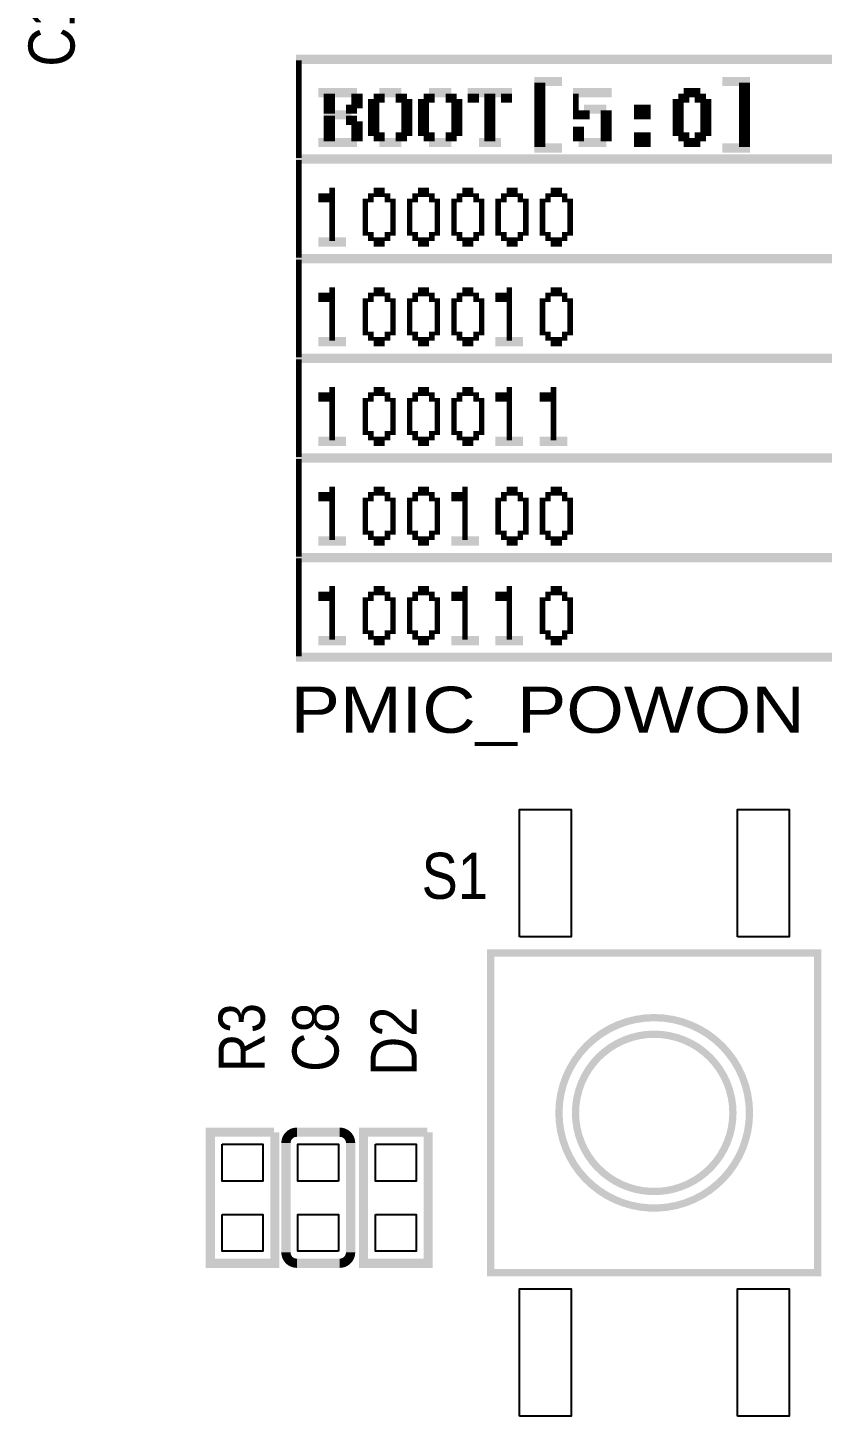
# Model space of a CAD drawing. Extents: x 0 to 228, y 0 to 175.
# Drawn here: x 165.4 to 176.33, y 41.26 to 60.38 of the extents above; entities that cross this region are included whole.
import ezdxf
from ezdxf.enums import TextEntityAlignment as Align

# ---------------------------------------------------------------- set-up
doc = ezdxf.new("R2010")
doc.units = 0
for name, color, linetype in [('BG_SILKSCREEN_TOP', 85, 'CONTINUOUS'), ('PG_SILKSCREEN_TOP', 253, 'CONTINUOUS'), ('PIN_TOP', 142, 'CONTINUOUS'), ('RD_SILKSCREEN_TOP', 142, 'CONTINUOUS')]:
    doc.layers.add(name, color=color, linetype=linetype)

msp = doc.modelspace()

# ---------------------------------------------------------------- linework, layer by layer
at = {"layer": 'BG_SILKSCREEN_TOP', "const_width": 0.127}
for points in [[(169.0878, 59.943238), (185.318908, 59.943238)], [(169.0878, 59.867292), (169.163746, 59.867292)], [(169.0878, 59.791092), (169.163746, 59.791092)], [(169.0878, 59.715146), (169.163746, 59.715146)], [(169.0878, 59.6392), (169.163746, 59.6392)], [(172.364908, 59.6392), (172.745908, 59.6392)], [(174.954692, 59.6392), (175.335692, 59.6392)], [(169.0878, 59.562238), (169.163746, 59.562238)], [(169.0878, 59.486292), (169.163746, 59.486292)], [(169.0878, 59.410092), (169.163746, 59.410092)], [(169.392854, 59.486292), (169.925746, 59.486292)], [(169.4688, 59.410092), (169.620692, 59.410092)], [(169.8498, 59.410092), (170.001692, 59.410092)], [(170.154854, 59.410092), (170.306746, 59.410092)], [(170.2308, 59.486292), (170.535854, 59.486292)], [(170.459908, 59.410092), (170.6118, 59.410092)], [(170.840908, 59.410092), (170.9928, 59.410092)], [(170.916854, 59.486292), (171.221908, 59.486292)], [(171.144692, 59.410092), (171.297854, 59.410092)], [(171.449746, 59.486292), (172.059854, 59.486292)], [(171.449746, 59.410092), (171.602908, 59.410092)], [(171.678854, 59.410092), (171.830746, 59.410092)], [(171.906692, 59.410092), (172.059854, 59.410092)], [(172.364908, 59.562238), (172.5168, 59.562238)], [(172.364908, 59.486292), (172.5168, 59.486292)], [(172.364908, 59.410092), (172.5168, 59.410092)], [(172.8978, 59.486292), (173.430692, 59.486292)], [(172.8978, 59.410092), (172.973746, 59.410092)], [(174.345854, 59.410092), (174.497746, 59.410092)], [(174.4218, 59.486292), (174.650908, 59.486292)], [(174.573692, 59.410092), (174.726854, 59.410092)], [(175.1838, 59.562238), (175.335692, 59.562238)], [(175.1838, 59.486292), (175.335692, 59.486292)], [(175.1838, 59.410092), (175.335692, 59.410092)], [(169.0878, 59.334146), (169.163746, 59.334146)], [(169.0878, 59.2582), (169.163746, 59.2582)], [(169.4688, 59.334146), (169.620692, 59.334146)], [(169.4688, 59.2582), (169.620692, 59.2582)], [(169.773854, 59.2582), (169.925746, 59.2582)], [(169.8498, 59.334146), (170.001692, 59.334146)], [(170.078908, 59.334146), (170.2308, 59.334146)], [(170.078908, 59.2582), (170.2308, 59.2582)], [(170.535854, 59.334146), (170.687746, 59.334146)], [(170.535854, 59.2582), (170.687746, 59.2582)], [(170.763692, 59.334146), (170.916854, 59.334146)], [(170.763692, 59.2582), (170.916854, 59.2582)], [(171.221908, 59.334146), (171.3738, 59.334146)], [(171.221908, 59.2582), (171.3738, 59.2582)], [(171.678854, 59.334146), (171.830746, 59.334146)], [(171.678854, 59.2582), (171.830746, 59.2582)], [(172.364908, 59.334146), (172.5168, 59.334146)], [(172.364908, 59.2582), (172.5168, 59.2582)], [(172.8978, 59.334146), (172.973746, 59.334146)], [(172.8978, 59.2582), (172.973746, 59.2582)], [(173.049692, 59.2582), (173.354746, 59.2582)], [(173.735746, 59.2582), (173.964854, 59.2582)], [(174.269908, 59.334146), (174.4218, 59.334146)], [(174.269908, 59.2582), (174.4218, 59.2582)], [(174.650908, 59.334146), (174.8028, 59.334146)], [(174.650908, 59.2582), (174.8028, 59.2582)], [(175.1838, 59.334146), (175.335692, 59.334146)], [(175.1838, 59.2582), (175.335692, 59.2582)], [(169.0878, 59.181238), (169.163746, 59.181238)], [(169.0878, 59.105292), (169.163746, 59.105292)], [(169.0878, 59.029092), (169.163746, 59.029092)], [(169.4688, 59.181238), (169.8498, 59.181238)], [(169.4688, 59.105292), (169.620692, 59.105292)], [(169.4688, 59.029092), (169.620692, 59.029092)], [(169.773854, 59.105292), (169.925746, 59.105292)], [(169.8498, 59.029092), (170.001692, 59.029092)], [(170.078908, 59.181238), (170.2308, 59.181238)], [(170.078908, 59.105292), (170.2308, 59.105292)], [(170.078908, 59.029092), (170.2308, 59.029092)], [(170.535854, 59.181238), (170.687746, 59.181238)], [(170.535854, 59.105292), (170.687746, 59.105292)], [(170.535854, 59.029092), (170.687746, 59.029092)], [(170.763692, 59.181238), (170.916854, 59.181238)], [(170.763692, 59.105292), (170.916854, 59.105292)], [(170.763692, 59.029092), (170.916854, 59.029092)], [(171.221908, 59.181238), (171.3738, 59.181238)], [(171.221908, 59.105292), (171.3738, 59.105292)], [(171.221908, 59.029092), (171.3738, 59.029092)], [(171.678854, 59.181238), (171.830746, 59.181238)], [(171.678854, 59.105292), (171.830746, 59.105292)], [(171.678854, 59.029092), (171.830746, 59.029092)], [(172.364908, 59.181238), (172.5168, 59.181238)], [(172.364908, 59.105292), (172.5168, 59.105292)], [(172.364908, 59.029092), (172.5168, 59.029092)], [(172.8978, 59.181238), (173.126908, 59.181238)], [(173.2788, 59.181238), (173.430692, 59.181238)], [(173.2788, 59.105292), (173.430692, 59.105292)], [(173.2788, 59.029092), (173.430692, 59.029092)], [(173.735746, 59.181238), (173.964854, 59.181238)], [(174.269908, 59.181238), (174.4218, 59.181238)], [(174.269908, 59.105292), (174.4218, 59.105292)], [(174.269908, 59.029092), (174.4218, 59.029092)], [(174.650908, 59.181238), (174.8028, 59.181238)], [(174.650908, 59.105292), (174.8028, 59.105292)], [(174.650908, 59.029092), (174.8028, 59.029092)], [(175.1838, 59.181238), (175.335692, 59.181238)], [(175.1838, 59.105292), (175.335692, 59.105292)], [(175.1838, 59.029092), (175.335692, 59.029092)], [(169.0878, 58.953146), (169.163746, 58.953146)], [(169.0878, 58.8772), (169.163746, 58.8772)], [(169.4688, 58.953146), (169.620692, 58.953146)], [(169.4688, 58.8772), (169.620692, 58.8772)], [(169.8498, 58.953146), (170.001692, 58.953146)], [(169.8498, 58.8772), (170.001692, 58.8772)], [(170.078908, 58.953146), (170.2308, 58.953146)], [(170.154854, 58.8772), (170.306746, 58.8772)], [(170.459908, 58.8772), (170.6118, 58.8772)], [(170.535854, 58.953146), (170.687746, 58.953146)], [(170.763692, 58.953146), (170.916854, 58.953146)], [(170.840908, 58.8772), (170.9928, 58.8772)], [(171.144692, 58.8772), (171.297854, 58.8772)], [(171.221908, 58.953146), (171.3738, 58.953146)], [(171.678854, 58.953146), (171.830746, 58.953146)], [(171.678854, 58.8772), (171.830746, 58.8772)], [(172.364908, 58.953146), (172.5168, 58.953146)], [(172.364908, 58.8772), (172.5168, 58.8772)], [(172.8978, 58.953146), (173.049692, 58.953146)], [(172.8978, 58.8772), (173.049692, 58.8772)], [(173.2788, 58.953146), (173.430692, 58.953146)], [(173.2788, 58.8772), (173.430692, 58.8772)], [(173.735746, 58.8772), (173.964854, 58.8772)], [(174.269908, 58.953146), (174.4218, 58.953146)], [(174.345854, 58.8772), (174.497746, 58.8772)], [(174.573692, 58.8772), (174.726854, 58.8772)], [(174.650908, 58.953146), (174.8028, 58.953146)], [(175.1838, 58.953146), (175.335692, 58.953146)], [(175.1838, 58.8772), (175.335692, 58.8772)], [(169.0878, 58.800238), (169.163746, 58.800238)], [(169.0878, 58.724292), (169.163746, 58.724292)], [(169.0878, 58.648092), (169.163746, 58.648092)], [(169.392854, 58.800238), (169.925746, 58.800238)], [(170.2308, 58.800238), (170.535854, 58.800238)], [(170.916854, 58.800238), (171.221908, 58.800238)], [(171.602908, 58.800238), (171.906692, 58.800238)], [(172.364908, 58.800238), (172.5168, 58.800238)], [(172.364908, 58.724292), (172.745908, 58.724292)], [(172.973746, 58.800238), (173.354746, 58.800238)], [(173.735746, 58.800238), (173.964854, 58.800238)], [(174.4218, 58.800238), (174.650908, 58.800238)], [(174.954692, 58.724292), (175.335692, 58.724292)], [(175.1838, 58.800238), (175.335692, 58.800238)], [(169.0878, 58.572146), (185.318908, 58.572146)], [(169.0878, 58.4962), (169.163746, 58.4962)], [(169.0878, 58.419238), (169.163746, 58.419238)], [(169.0878, 58.343292), (169.163746, 58.343292)], [(169.0878, 58.267092), (169.163746, 58.267092)], [(169.0878, 58.191146), (169.163746, 58.191146)], [(169.0878, 58.1152), (169.163746, 58.1152)], [(169.544746, 58.1152), (169.620692, 58.1152)], [(170.154854, 58.1152), (170.306746, 58.1152)], [(170.763692, 58.1152), (170.916854, 58.1152)], [(171.3738, 58.1152), (171.525692, 58.1152)], [(171.983908, 58.1152), (172.1358, 58.1152)], [(172.592746, 58.1152), (172.745908, 58.1152)], [(169.0878, 58.038238), (169.163746, 58.038238)], [(169.0878, 57.962292), (169.163746, 57.962292)], [(169.0878, 57.886092), (169.163746, 57.886092)], [(169.392854, 58.038238), (169.620692, 58.038238)], [(169.544746, 57.962292), (169.620692, 57.962292)], [(169.544746, 57.886092), (169.620692, 57.886092)], [(170.001692, 57.962292), (170.078908, 57.962292)], [(170.001692, 57.886092), (170.078908, 57.886092)], [(170.078908, 58.038238), (170.154854, 58.038238)], [(170.306746, 58.038238), (170.382692, 58.038238)], [(170.382692, 57.962292), (170.459908, 57.962292)], [(170.382692, 57.886092), (170.459908, 57.886092)], [(170.6118, 57.962292), (170.687746, 57.962292)], [(170.6118, 57.886092), (170.687746, 57.886092)], [(170.687746, 58.038238), (170.763692, 58.038238)], [(170.916854, 58.038238), (170.9928, 58.038238)], [(170.9928, 57.962292), (171.068746, 57.962292)], [(170.9928, 57.886092), (171.068746, 57.886092)], [(171.221908, 57.962292), (171.297854, 57.962292)], [(171.221908, 57.886092), (171.297854, 57.886092)], [(171.297854, 58.038238), (171.3738, 58.038238)], [(171.525692, 58.038238), (171.602908, 58.038238)], [(171.602908, 57.962292), (171.678854, 57.962292)], [(171.602908, 57.886092), (171.678854, 57.886092)], [(171.830746, 57.962292), (171.906692, 57.962292)], [(171.830746, 57.886092), (171.906692, 57.886092)], [(171.906692, 58.038238), (171.983908, 58.038238)], [(172.1358, 58.038238), (172.211746, 58.038238)], [(172.211746, 57.962292), (172.287692, 57.962292)], [(172.211746, 57.886092), (172.287692, 57.886092)], [(172.440854, 57.962292), (172.5168, 57.962292)], [(172.440854, 57.886092), (172.5168, 57.886092)], [(172.5168, 58.038238), (172.592746, 58.038238)], [(172.745908, 58.038238), (172.821854, 58.038238)], [(172.821854, 57.962292), (172.8978, 57.962292)], [(172.821854, 57.886092), (172.8978, 57.886092)], [(169.0878, 57.810146), (169.163746, 57.810146)], [(169.0878, 57.7342), (169.163746, 57.7342)], [(169.544746, 57.810146), (169.620692, 57.810146)], [(169.544746, 57.7342), (169.620692, 57.7342)], [(170.001692, 57.810146), (170.078908, 57.810146)], [(170.001692, 57.7342), (170.078908, 57.7342)], [(170.382692, 57.810146), (170.459908, 57.810146)], [(170.382692, 57.7342), (170.459908, 57.7342)], [(170.6118, 57.810146), (170.687746, 57.810146)], [(170.6118, 57.7342), (170.687746, 57.7342)], [(170.9928, 57.810146), (171.068746, 57.810146)], [(170.9928, 57.7342), (171.068746, 57.7342)], [(171.221908, 57.810146), (171.297854, 57.810146)], [(171.221908, 57.7342), (171.297854, 57.7342)], [(171.602908, 57.810146), (171.678854, 57.810146)], [(171.602908, 57.7342), (171.678854, 57.7342)], [(171.830746, 57.810146), (171.906692, 57.810146)], [(171.830746, 57.7342), (171.906692, 57.7342)], [(172.211746, 57.810146), (172.287692, 57.810146)], [(172.211746, 57.7342), (172.287692, 57.7342)], [(172.440854, 57.810146), (172.5168, 57.810146)], [(172.440854, 57.7342), (172.5168, 57.7342)], [(172.821854, 57.810146), (172.8978, 57.810146)], [(172.821854, 57.7342), (172.8978, 57.7342)], [(169.0878, 57.657238), (169.163746, 57.657238)], [(169.0878, 57.581292), (169.163746, 57.581292)], [(169.0878, 57.505092), (169.163746, 57.505092)], [(169.544746, 57.657238), (169.620692, 57.657238)], [(169.544746, 57.581292), (169.620692, 57.581292)], [(169.544746, 57.505092), (169.620692, 57.505092)], [(170.001692, 57.657238), (170.078908, 57.657238)], [(170.001692, 57.581292), (170.078908, 57.581292)], [(170.078908, 57.505092), (170.154854, 57.505092)], [(170.306746, 57.505092), (170.382692, 57.505092)], [(170.382692, 57.657238), (170.459908, 57.657238)], [(170.382692, 57.581292), (170.459908, 57.581292)], [(170.6118, 57.657238), (170.687746, 57.657238)], [(170.6118, 57.581292), (170.687746, 57.581292)], [(170.687746, 57.505092), (170.763692, 57.505092)], [(170.916854, 57.505092), (170.9928, 57.505092)], [(170.9928, 57.657238), (171.068746, 57.657238)], [(170.9928, 57.581292), (171.068746, 57.581292)], [(171.221908, 57.657238), (171.297854, 57.657238)], [(171.221908, 57.581292), (171.297854, 57.581292)], [(171.297854, 57.505092), (171.3738, 57.505092)], [(171.525692, 57.505092), (171.602908, 57.505092)], [(171.602908, 57.657238), (171.678854, 57.657238)], [(171.602908, 57.581292), (171.678854, 57.581292)], [(171.830746, 57.657238), (171.906692, 57.657238)], [(171.830746, 57.581292), (171.906692, 57.581292)], [(171.906692, 57.505092), (171.983908, 57.505092)], [(172.1358, 57.505092), (172.211746, 57.505092)], [(172.211746, 57.657238), (172.287692, 57.657238)], [(172.211746, 57.581292), (172.287692, 57.581292)], [(172.440854, 57.657238), (172.5168, 57.657238)], [(172.440854, 57.581292), (172.5168, 57.581292)], [(172.5168, 57.505092), (172.592746, 57.505092)], [(172.745908, 57.505092), (172.821854, 57.505092)], [(172.821854, 57.657238), (172.8978, 57.657238)], [(172.821854, 57.581292), (172.8978, 57.581292)], [(169.0878, 57.429146), (169.163746, 57.429146)], [(169.0878, 57.3532), (169.163746, 57.3532)], [(169.392854, 57.429146), (169.773854, 57.429146)], [(170.154854, 57.429146), (170.306746, 57.429146)], [(170.763692, 57.429146), (170.916854, 57.429146)], [(171.3738, 57.429146), (171.525692, 57.429146)], [(171.983908, 57.429146), (172.1358, 57.429146)], [(172.592746, 57.429146), (172.745908, 57.429146)], [(169.0878, 57.276238), (169.163746, 57.276238)], [(169.0878, 57.200292), (185.318908, 57.200292)], [(169.0878, 57.124092), (169.163746, 57.124092)], [(169.0878, 57.048146), (169.163746, 57.048146)], [(169.0878, 56.9722), (169.163746, 56.9722)], [(169.0878, 56.895238), (169.163746, 56.895238)], [(169.0878, 56.819292), (169.163746, 56.819292)], [(169.0878, 56.743092), (169.163746, 56.743092)], [(169.544746, 56.743092), (169.620692, 56.743092)], [(170.154854, 56.743092), (170.306746, 56.743092)], [(170.763692, 56.743092), (170.916854, 56.743092)], [(171.3738, 56.743092), (171.525692, 56.743092)], [(171.983908, 56.743092), (172.059854, 56.743092)], [(172.592746, 56.743092), (172.745908, 56.743092)], [(169.0878, 56.667146), (169.163746, 56.667146)], [(169.0878, 56.5912), (169.163746, 56.5912)], [(169.392854, 56.667146), (169.620692, 56.667146)], [(169.544746, 56.5912), (169.620692, 56.5912)], [(170.001692, 56.5912), (170.078908, 56.5912)], [(170.078908, 56.667146), (170.154854, 56.667146)], [(170.306746, 56.667146), (170.382692, 56.667146)], [(170.382692, 56.5912), (170.459908, 56.5912)], [(170.6118, 56.5912), (170.687746, 56.5912)], [(170.687746, 56.667146), (170.763692, 56.667146)], [(170.916854, 56.667146), (170.9928, 56.667146)], [(170.9928, 56.5912), (171.068746, 56.5912)], [(171.221908, 56.5912), (171.297854, 56.5912)], [(171.297854, 56.667146), (171.3738, 56.667146)], [(171.525692, 56.667146), (171.602908, 56.667146)], [(171.602908, 56.5912), (171.678854, 56.5912)], [(171.830746, 56.667146), (172.059854, 56.667146)], [(171.983908, 56.5912), (172.059854, 56.5912)], [(172.440854, 56.5912), (172.5168, 56.5912)], [(172.5168, 56.667146), (172.592746, 56.667146)], [(172.745908, 56.667146), (172.821854, 56.667146)], [(172.821854, 56.5912), (172.8978, 56.5912)], [(169.0878, 56.514238), (169.163746, 56.514238)], [(169.0878, 56.438292), (169.163746, 56.438292)], [(169.0878, 56.362092), (169.163746, 56.362092)], [(169.544746, 56.514238), (169.620692, 56.514238)], [(169.544746, 56.438292), (169.620692, 56.438292)], [(169.544746, 56.362092), (169.620692, 56.362092)], [(170.001692, 56.514238), (170.078908, 56.514238)], [(170.001692, 56.438292), (170.078908, 56.438292)], [(170.001692, 56.362092), (170.078908, 56.362092)], [(170.382692, 56.514238), (170.459908, 56.514238)], [(170.382692, 56.438292), (170.459908, 56.438292)], [(170.382692, 56.362092), (170.459908, 56.362092)], [(170.6118, 56.514238), (170.687746, 56.514238)], [(170.6118, 56.438292), (170.687746, 56.438292)], [(170.6118, 56.362092), (170.687746, 56.362092)], [(170.9928, 56.514238), (171.068746, 56.514238)], [(170.9928, 56.438292), (171.068746, 56.438292)], [(170.9928, 56.362092), (171.068746, 56.362092)], [(171.221908, 56.514238), (171.297854, 56.514238)], [(171.221908, 56.438292), (171.297854, 56.438292)], [(171.221908, 56.362092), (171.297854, 56.362092)], [(171.602908, 56.514238), (171.678854, 56.514238)], [(171.602908, 56.438292), (171.678854, 56.438292)], [(171.602908, 56.362092), (171.678854, 56.362092)], [(171.983908, 56.514238), (172.059854, 56.514238)], [(171.983908, 56.438292), (172.059854, 56.438292)], [(171.983908, 56.362092), (172.059854, 56.362092)], [(172.440854, 56.514238), (172.5168, 56.514238)], [(172.440854, 56.438292), (172.5168, 56.438292)], [(172.440854, 56.362092), (172.5168, 56.362092)], [(172.821854, 56.514238), (172.8978, 56.514238)], [(172.821854, 56.438292), (172.8978, 56.438292)], [(172.821854, 56.362092), (172.8978, 56.362092)], [(169.0878, 56.286146), (169.163746, 56.286146)], [(169.0878, 56.2102), (169.163746, 56.2102)], [(169.544746, 56.286146), (169.620692, 56.286146)], [(169.544746, 56.2102), (169.620692, 56.2102)], [(170.001692, 56.286146), (170.078908, 56.286146)], [(170.001692, 56.2102), (170.078908, 56.2102)], [(170.382692, 56.286146), (170.459908, 56.286146)], [(170.382692, 56.2102), (170.459908, 56.2102)], [(170.6118, 56.286146), (170.687746, 56.286146)], [(170.6118, 56.2102), (170.687746, 56.2102)], [(170.9928, 56.286146), (171.068746, 56.286146)], [(170.9928, 56.2102), (171.068746, 56.2102)], [(171.221908, 56.286146), (171.297854, 56.286146)], [(171.221908, 56.2102), (171.297854, 56.2102)], [(171.602908, 56.286146), (171.678854, 56.286146)], [(171.602908, 56.2102), (171.678854, 56.2102)], [(171.983908, 56.286146), (172.059854, 56.286146)], [(171.983908, 56.2102), (172.059854, 56.2102)], [(172.440854, 56.286146), (172.5168, 56.286146)], [(172.440854, 56.2102), (172.5168, 56.2102)], [(172.821854, 56.286146), (172.8978, 56.286146)], [(172.821854, 56.2102), (172.8978, 56.2102)], [(169.0878, 56.133238), (169.163746, 56.133238)], [(169.0878, 56.057292), (169.163746, 56.057292)], [(169.0878, 55.981092), (169.163746, 55.981092)], [(169.392854, 56.057292), (169.773854, 56.057292)], [(169.544746, 56.133238), (169.620692, 56.133238)], [(170.078908, 56.133238), (170.154854, 56.133238)], [(170.154854, 56.057292), (170.306746, 56.057292)], [(170.306746, 56.133238), (170.382692, 56.133238)], [(170.687746, 56.133238), (170.763692, 56.133238)], [(170.763692, 56.057292), (170.916854, 56.057292)], [(170.916854, 56.133238), (170.9928, 56.133238)], [(171.297854, 56.133238), (171.3738, 56.133238)], [(171.3738, 56.057292), (171.525692, 56.057292)], [(171.525692, 56.133238), (171.602908, 56.133238)], [(171.830746, 56.057292), (172.211746, 56.057292)], [(171.983908, 56.133238), (172.059854, 56.133238)], [(172.5168, 56.133238), (172.592746, 56.133238)], [(172.592746, 56.057292), (172.745908, 56.057292)], [(172.745908, 56.133238), (172.821854, 56.133238)], [(169.0878, 55.905146), (169.163746, 55.905146)], [(169.0878, 55.8292), (185.318908, 55.8292)], [(169.0878, 55.752238), (169.163746, 55.752238)], [(169.0878, 55.676292), (169.163746, 55.676292)], [(169.0878, 55.600092), (169.163746, 55.600092)], [(169.0878, 55.524146), (169.163746, 55.524146)], [(169.0878, 55.4482), (169.163746, 55.4482)], [(169.0878, 55.371238), (169.163746, 55.371238)], [(169.544746, 55.371238), (169.620692, 55.371238)], [(170.154854, 55.371238), (170.306746, 55.371238)], [(170.763692, 55.371238), (170.916854, 55.371238)], [(171.3738, 55.371238), (171.525692, 55.371238)], [(171.983908, 55.371238), (172.059854, 55.371238)], [(172.592746, 55.371238), (172.668692, 55.371238)], [(169.0878, 55.295292), (169.163746, 55.295292)], [(169.0878, 55.219092), (169.163746, 55.219092)], [(169.392854, 55.295292), (169.620692, 55.295292)], [(169.544746, 55.219092), (169.620692, 55.219092)], [(170.001692, 55.219092), (170.078908, 55.219092)], [(170.078908, 55.295292), (170.154854, 55.295292)], [(170.306746, 55.295292), (170.382692, 55.295292)], [(170.382692, 55.219092), (170.459908, 55.219092)], [(170.6118, 55.219092), (170.687746, 55.219092)], [(170.687746, 55.295292), (170.763692, 55.295292)], [(170.916854, 55.295292), (170.9928, 55.295292)], [(170.9928, 55.219092), (171.068746, 55.219092)], [(171.221908, 55.219092), (171.297854, 55.219092)], [(171.297854, 55.295292), (171.3738, 55.295292)], [(171.525692, 55.295292), (171.602908, 55.295292)], [(171.602908, 55.219092), (171.678854, 55.219092)], [(171.830746, 55.295292), (172.059854, 55.295292)], [(171.983908, 55.219092), (172.059854, 55.219092)], [(172.440854, 55.295292), (172.668692, 55.295292)], [(172.592746, 55.219092), (172.668692, 55.219092)], [(169.0878, 55.143146), (169.163746, 55.143146)], [(169.0878, 55.0672), (169.163746, 55.0672)], [(169.0878, 54.990238), (169.163746, 54.990238)], [(169.544746, 55.143146), (169.620692, 55.143146)], [(169.544746, 55.0672), (169.620692, 55.0672)], [(169.544746, 54.990238), (169.620692, 54.990238)], [(170.001692, 55.143146), (170.078908, 55.143146)], [(170.001692, 55.0672), (170.078908, 55.0672)], [(170.001692, 54.990238), (170.078908, 54.990238)], [(170.382692, 55.143146), (170.459908, 55.143146)], [(170.382692, 55.0672), (170.459908, 55.0672)], [(170.382692, 54.990238), (170.459908, 54.990238)], [(170.6118, 55.143146), (170.687746, 55.143146)], [(170.6118, 55.0672), (170.687746, 55.0672)], [(170.6118, 54.990238), (170.687746, 54.990238)], [(170.9928, 55.143146), (171.068746, 55.143146)], [(170.9928, 55.0672), (171.068746, 55.0672)], [(170.9928, 54.990238), (171.068746, 54.990238)], [(171.221908, 55.143146), (171.297854, 55.143146)], [(171.221908, 55.0672), (171.297854, 55.0672)], [(171.221908, 54.990238), (171.297854, 54.990238)], [(171.602908, 55.143146), (171.678854, 55.143146)], [(171.602908, 55.0672), (171.678854, 55.0672)], [(171.602908, 54.990238), (171.678854, 54.990238)], [(171.983908, 55.143146), (172.059854, 55.143146)], [(171.983908, 55.0672), (172.059854, 55.0672)], [(171.983908, 54.990238), (172.059854, 54.990238)], [(172.592746, 55.143146), (172.668692, 55.143146)], [(172.592746, 55.0672), (172.668692, 55.0672)], [(172.592746, 54.990238), (172.668692, 54.990238)], [(169.0878, 54.914292), (169.163746, 54.914292)], [(169.0878, 54.838092), (169.163746, 54.838092)], [(169.544746, 54.914292), (169.620692, 54.914292)], [(169.544746, 54.838092), (169.620692, 54.838092)], [(170.001692, 54.914292), (170.078908, 54.914292)], [(170.001692, 54.838092), (170.078908, 54.838092)], [(170.382692, 54.914292), (170.459908, 54.914292)], [(170.382692, 54.838092), (170.459908, 54.838092)], [(170.6118, 54.914292), (170.687746, 54.914292)], [(170.6118, 54.838092), (170.687746, 54.838092)], [(170.9928, 54.914292), (171.068746, 54.914292)], [(170.9928, 54.838092), (171.068746, 54.838092)], [(171.221908, 54.914292), (171.297854, 54.914292)], [(171.221908, 54.838092), (171.297854, 54.838092)], [(171.602908, 54.914292), (171.678854, 54.914292)], [(171.602908, 54.838092), (171.678854, 54.838092)], [(171.983908, 54.914292), (172.059854, 54.914292)], [(171.983908, 54.838092), (172.059854, 54.838092)], [(172.592746, 54.914292), (172.668692, 54.914292)], [(172.592746, 54.838092), (172.668692, 54.838092)], [(169.0878, 54.762146), (169.163746, 54.762146)], [(169.0878, 54.6862), (169.163746, 54.6862)], [(169.0878, 54.609238), (169.163746, 54.609238)], [(169.392854, 54.6862), (169.773854, 54.6862)], [(169.544746, 54.762146), (169.620692, 54.762146)], [(170.078908, 54.762146), (170.154854, 54.762146)], [(170.154854, 54.6862), (170.306746, 54.6862)], [(170.306746, 54.762146), (170.382692, 54.762146)], [(170.687746, 54.762146), (170.763692, 54.762146)], [(170.763692, 54.6862), (170.916854, 54.6862)], [(170.916854, 54.762146), (170.9928, 54.762146)], [(171.297854, 54.762146), (171.3738, 54.762146)], [(171.3738, 54.6862), (171.525692, 54.6862)], [(171.525692, 54.762146), (171.602908, 54.762146)], [(171.830746, 54.6862), (172.211746, 54.6862)], [(171.983908, 54.762146), (172.059854, 54.762146)], [(172.440854, 54.6862), (172.821854, 54.6862)], [(172.592746, 54.762146), (172.668692, 54.762146)], [(169.0878, 54.533292), (169.163746, 54.533292)], [(169.0878, 54.457092), (185.318908, 54.457092)], [(169.0878, 54.381146), (169.163746, 54.381146)], [(169.0878, 54.3052), (169.163746, 54.3052)], [(169.0878, 54.228238), (169.163746, 54.228238)], [(169.0878, 54.152292), (169.163746, 54.152292)], [(169.0878, 54.076092), (169.163746, 54.076092)], [(169.0878, 54.000146), (169.163746, 54.000146)], [(169.0878, 53.9242), (169.163746, 53.9242)], [(169.0878, 53.847238), (169.163746, 53.847238)], [(169.392854, 53.9242), (169.620692, 53.9242)], [(169.544746, 54.000146), (169.620692, 54.000146)], [(169.544746, 53.847238), (169.620692, 53.847238)], [(170.001692, 53.847238), (170.078908, 53.847238)], [(170.078908, 53.9242), (170.154854, 53.9242)], [(170.154854, 54.000146), (170.306746, 54.000146)], [(170.306746, 53.9242), (170.382692, 53.9242)], [(170.382692, 53.847238), (170.459908, 53.847238)], [(170.6118, 53.847238), (170.687746, 53.847238)], [(170.687746, 53.9242), (170.763692, 53.9242)], [(170.763692, 54.000146), (170.916854, 54.000146)], [(170.916854, 53.9242), (170.9928, 53.9242)], [(170.9928, 53.847238), (171.068746, 53.847238)], [(171.221908, 53.9242), (171.449746, 53.9242)], [(171.3738, 54.000146), (171.449746, 54.000146)], [(171.3738, 53.847238), (171.449746, 53.847238)], [(171.830746, 53.847238), (171.906692, 53.847238)], [(171.906692, 53.9242), (171.983908, 53.9242)], [(171.983908, 54.000146), (172.1358, 54.000146)], [(172.1358, 53.9242), (172.211746, 53.9242)], [(172.211746, 53.847238), (172.287692, 53.847238)], [(172.440854, 53.847238), (172.5168, 53.847238)], [(172.5168, 53.9242), (172.592746, 53.9242)], [(172.592746, 54.000146), (172.745908, 54.000146)], [(172.745908, 53.9242), (172.821854, 53.9242)], [(172.821854, 53.847238), (172.8978, 53.847238)], [(169.0878, 53.771292), (169.163746, 53.771292)], [(169.0878, 53.695092), (169.163746, 53.695092)], [(169.544746, 53.771292), (169.620692, 53.771292)], [(169.544746, 53.695092), (169.620692, 53.695092)], [(170.001692, 53.771292), (170.078908, 53.771292)], [(170.001692, 53.695092), (170.078908, 53.695092)], [(170.382692, 53.771292), (170.459908, 53.771292)], [(170.382692, 53.695092), (170.459908, 53.695092)], [(170.6118, 53.771292), (170.687746, 53.771292)], [(170.6118, 53.695092), (170.687746, 53.695092)], [(170.9928, 53.771292), (171.068746, 53.771292)], [(170.9928, 53.695092), (171.068746, 53.695092)], [(171.3738, 53.771292), (171.449746, 53.771292)], [(171.3738, 53.695092), (171.449746, 53.695092)], [(171.830746, 53.771292), (171.906692, 53.771292)], [(171.830746, 53.695092), (171.906692, 53.695092)], [(172.211746, 53.771292), (172.287692, 53.771292)], [(172.211746, 53.695092), (172.287692, 53.695092)], [(172.440854, 53.771292), (172.5168, 53.771292)], [(172.440854, 53.695092), (172.5168, 53.695092)], [(172.821854, 53.771292), (172.8978, 53.771292)], [(172.821854, 53.695092), (172.8978, 53.695092)], [(169.0878, 53.619146), (169.163746, 53.619146)], [(169.0878, 53.5432), (169.163746, 53.5432)], [(169.0878, 53.466238), (169.163746, 53.466238)], [(169.544746, 53.619146), (169.620692, 53.619146)], [(169.544746, 53.5432), (169.620692, 53.5432)], [(169.544746, 53.466238), (169.620692, 53.466238)], [(170.001692, 53.619146), (170.078908, 53.619146)], [(170.001692, 53.5432), (170.078908, 53.5432)], [(170.001692, 53.466238), (170.078908, 53.466238)], [(170.382692, 53.619146), (170.459908, 53.619146)], [(170.382692, 53.5432), (170.459908, 53.5432)], [(170.382692, 53.466238), (170.459908, 53.466238)], [(170.6118, 53.619146), (170.687746, 53.619146)], [(170.6118, 53.5432), (170.687746, 53.5432)], [(170.6118, 53.466238), (170.687746, 53.466238)], [(170.9928, 53.619146), (171.068746, 53.619146)], [(170.9928, 53.5432), (171.068746, 53.5432)], [(170.9928, 53.466238), (171.068746, 53.466238)], [(171.3738, 53.619146), (171.449746, 53.619146)], [(171.3738, 53.5432), (171.449746, 53.5432)], [(171.3738, 53.466238), (171.449746, 53.466238)], [(171.830746, 53.619146), (171.906692, 53.619146)], [(171.830746, 53.5432), (171.906692, 53.5432)], [(171.830746, 53.466238), (171.906692, 53.466238)], [(172.211746, 53.619146), (172.287692, 53.619146)], [(172.211746, 53.5432), (172.287692, 53.5432)], [(172.211746, 53.466238), (172.287692, 53.466238)], [(172.440854, 53.619146), (172.5168, 53.619146)], [(172.440854, 53.5432), (172.5168, 53.5432)], [(172.440854, 53.466238), (172.5168, 53.466238)], [(172.821854, 53.619146), (172.8978, 53.619146)], [(172.821854, 53.5432), (172.8978, 53.5432)], [(172.821854, 53.466238), (172.8978, 53.466238)], [(169.0878, 53.390292), (169.163746, 53.390292)], [(169.0878, 53.314092), (169.163746, 53.314092)], [(169.392854, 53.314092), (169.773854, 53.314092)], [(169.544746, 53.390292), (169.620692, 53.390292)], [(170.078908, 53.390292), (170.154854, 53.390292)], [(170.154854, 53.314092), (170.306746, 53.314092)], [(170.306746, 53.390292), (170.382692, 53.390292)], [(170.687746, 53.390292), (170.763692, 53.390292)], [(170.763692, 53.314092), (170.916854, 53.314092)], [(170.916854, 53.390292), (170.9928, 53.390292)], [(171.221908, 53.314092), (171.602908, 53.314092)], [(171.3738, 53.390292), (171.449746, 53.390292)], [(171.906692, 53.390292), (171.983908, 53.390292)], [(171.983908, 53.314092), (172.1358, 53.314092)], [(172.1358, 53.390292), (172.211746, 53.390292)], [(172.5168, 53.390292), (172.592746, 53.390292)], [(172.592746, 53.314092), (172.745908, 53.314092)], [(172.745908, 53.390292), (172.821854, 53.390292)], [(169.0878, 53.238146), (169.163746, 53.238146)], [(169.0878, 53.1622), (169.163746, 53.1622)], [(169.0878, 53.085238), (185.318908, 53.085238)], [(169.0878, 53.009292), (169.163746, 53.009292)], [(169.0878, 52.933092), (169.163746, 52.933092)], [(169.0878, 52.857146), (169.163746, 52.857146)], [(169.0878, 52.7812), (169.163746, 52.7812)], [(169.0878, 52.704238), (169.163746, 52.704238)], [(169.0878, 52.628292), (169.163746, 52.628292)], [(169.0878, 52.552092), (169.163746, 52.552092)], [(169.392854, 52.552092), (169.620692, 52.552092)], [(169.544746, 52.628292), (169.620692, 52.628292)], [(170.078908, 52.552092), (170.154854, 52.552092)], [(170.154854, 52.628292), (170.306746, 52.628292)], [(170.306746, 52.552092), (170.382692, 52.552092)], [(170.687746, 52.552092), (170.763692, 52.552092)], [(170.763692, 52.628292), (170.916854, 52.628292)], [(170.916854, 52.552092), (170.9928, 52.552092)], [(171.221908, 52.552092), (171.449746, 52.552092)], [(171.3738, 52.628292), (171.449746, 52.628292)], [(171.830746, 52.552092), (172.059854, 52.552092)], [(171.983908, 52.628292), (172.059854, 52.628292)], [(172.5168, 52.552092), (172.592746, 52.552092)], [(172.592746, 52.628292), (172.745908, 52.628292)], [(172.745908, 52.552092), (172.821854, 52.552092)], [(169.0878, 52.476146), (169.163746, 52.476146)], [(169.0878, 52.4002), (169.163746, 52.4002)], [(169.0878, 52.323238), (169.163746, 52.323238)], [(169.544746, 52.476146), (169.620692, 52.476146)], [(169.544746, 52.4002), (169.620692, 52.4002)], [(169.544746, 52.323238), (169.620692, 52.323238)], [(170.001692, 52.476146), (170.078908, 52.476146)], [(170.001692, 52.4002), (170.078908, 52.4002)], [(170.001692, 52.323238), (170.078908, 52.323238)], [(170.382692, 52.476146), (170.459908, 52.476146)], [(170.382692, 52.4002), (170.459908, 52.4002)], [(170.382692, 52.323238), (170.459908, 52.323238)], [(170.6118, 52.476146), (170.687746, 52.476146)], [(170.6118, 52.4002), (170.687746, 52.4002)], [(170.6118, 52.323238), (170.687746, 52.323238)], [(170.9928, 52.476146), (171.068746, 52.476146)], [(170.9928, 52.4002), (171.068746, 52.4002)], [(170.9928, 52.323238), (171.068746, 52.323238)], [(171.3738, 52.476146), (171.449746, 52.476146)], [(171.3738, 52.4002), (171.449746, 52.4002)], [(171.3738, 52.323238), (171.449746, 52.323238)], [(171.983908, 52.476146), (172.059854, 52.476146)], [(171.983908, 52.4002), (172.059854, 52.4002)], [(171.983908, 52.323238), (172.059854, 52.323238)], [(172.440854, 52.476146), (172.5168, 52.476146)], [(172.440854, 52.4002), (172.5168, 52.4002)], [(172.440854, 52.323238), (172.5168, 52.323238)], [(172.821854, 52.476146), (172.8978, 52.476146)], [(172.821854, 52.4002), (172.8978, 52.4002)], [(172.821854, 52.323238), (172.8978, 52.323238)], [(169.0878, 52.247292), (169.163746, 52.247292)], [(169.0878, 52.171092), (169.163746, 52.171092)], [(169.544746, 52.247292), (169.620692, 52.247292)], [(169.544746, 52.171092), (169.620692, 52.171092)], [(170.001692, 52.247292), (170.078908, 52.247292)], [(170.001692, 52.171092), (170.078908, 52.171092)], [(170.382692, 52.247292), (170.459908, 52.247292)], [(170.382692, 52.171092), (170.459908, 52.171092)], [(170.6118, 52.247292), (170.687746, 52.247292)], [(170.6118, 52.171092), (170.687746, 52.171092)], [(170.9928, 52.247292), (171.068746, 52.247292)], [(170.9928, 52.171092), (171.068746, 52.171092)], [(171.3738, 52.247292), (171.449746, 52.247292)], [(171.3738, 52.171092), (171.449746, 52.171092)], [(171.983908, 52.247292), (172.059854, 52.247292)], [(171.983908, 52.171092), (172.059854, 52.171092)], [(172.440854, 52.247292), (172.5168, 52.247292)], [(172.440854, 52.171092), (172.5168, 52.171092)], [(172.821854, 52.247292), (172.8978, 52.247292)], [(172.821854, 52.171092), (172.8978, 52.171092)], [(169.0878, 52.095146), (169.163746, 52.095146)], [(169.0878, 52.0192), (169.163746, 52.0192)], [(169.0878, 51.942238), (169.163746, 51.942238)], [(169.392854, 51.942238), (169.773854, 51.942238)], [(169.544746, 52.095146), (169.620692, 52.095146)], [(169.544746, 52.0192), (169.620692, 52.0192)], [(170.001692, 52.095146), (170.078908, 52.095146)], [(170.078908, 52.0192), (170.154854, 52.0192)], [(170.154854, 51.942238), (170.306746, 51.942238)], [(170.306746, 52.0192), (170.382692, 52.0192)], [(170.382692, 52.095146), (170.459908, 52.095146)], [(170.6118, 52.095146), (170.687746, 52.095146)], [(170.687746, 52.0192), (170.763692, 52.0192)], [(170.763692, 51.942238), (170.916854, 51.942238)], [(170.916854, 52.0192), (170.9928, 52.0192)], [(170.9928, 52.095146), (171.068746, 52.095146)], [(171.221908, 51.942238), (171.602908, 51.942238)], [(171.3738, 52.095146), (171.449746, 52.095146)], [(171.3738, 52.0192), (171.449746, 52.0192)], [(171.830746, 51.942238), (172.211746, 51.942238)], [(171.983908, 52.095146), (172.059854, 52.095146)], [(171.983908, 52.0192), (172.059854, 52.0192)], [(172.440854, 52.095146), (172.5168, 52.095146)], [(172.5168, 52.0192), (172.592746, 52.0192)], [(172.592746, 51.942238), (172.745908, 51.942238)], [(172.745908, 52.0192), (172.821854, 52.0192)], [(172.821854, 52.095146), (172.8978, 52.095146)], [(169.0878, 51.866292), (169.163746, 51.866292)], [(169.0878, 51.790092), (169.163746, 51.790092)], [(169.0878, 51.714146), (185.318908, 51.714146)]]:
    msp.add_lwpolyline(points, dxfattribs=at)
at = {"layer": 'PG_SILKSCREEN_TOP'}
for points, const_width in [([(176.265332, 47.640494), (171.765468, 47.640494), (171.765468, 43.240706), (176.265332, 43.240706), (176.265332, 47.640494)], 0.100076), ([(168.795192, 45.174154), (168.795192, 43.370246), (167.906192, 43.370246), (167.906192, 45.174154), (168.783254, 45.174154)], 0.127), ([(170.904408, 45.174154), (170.904408, 43.370246), (170.014392, 43.370246), (170.014392, 45.174154), (170.891454, 45.174154)], 0.127)]:
    msp.add_lwpolyline(points, dxfattribs=dict(at, const_width=const_width))
for points, const_width in [([(175.326294, 45.4406, 0.999994), (172.704506, 45.4406, 1.000006), (175.326294, 45.4406)], 0.100076), ([(175.098456, 45.4406, 0.999993), (172.932344, 45.4406, 1.000007), (175.098456, 45.4406)], 0.100076), ([(168.947592, 43.520106), (168.947592, 44.069254), (168.947592, 44.475146), (168.947592, 45.024294, -0.415157), (169.098722, 45.174154), (169.686478, 45.174154, -0.415157), (169.837608, 45.024294), (169.837608, 43.520106, -0.415157), (169.686478, 43.370246), (169.098722, 43.370246, -0.415157), (168.947592, 43.520106)], 0.127)]:
    msp.add_lwpolyline(points, format="xyb", dxfattribs=dict(at, const_width=const_width))
at = {"layer": 'PIN_TOP'}
for points in [[(172.159676, 47.864014), (172.159676, 49.617122), (172.870622, 49.617122), (172.870622, 47.864014)], [(175.159924, 47.864014), (175.159924, 49.617122), (175.87087, 49.617122), (175.87087, 47.864014)], [(168.071673, 45.009308), (168.630727, 45.009308), (168.630727, 44.501308), (168.071673, 44.501308)], [(169.672127, 44.501308), (169.113073, 44.501308), (169.113073, 45.009308), (169.672127, 45.009308)], [(170.179873, 45.009308), (170.738927, 45.009308), (170.738927, 44.501308), (170.179873, 44.501308)], [(168.071673, 44.043092), (168.630727, 44.043092), (168.630727, 43.535092), (168.071673, 43.535092)], [(169.672127, 43.535092), (169.113073, 43.535092), (169.113073, 44.043092), (169.672127, 44.043092)], [(170.179873, 44.043092), (170.738927, 44.043092), (170.738927, 43.535092), (170.179873, 43.535092)], [(172.159676, 41.264078), (172.159676, 43.017186), (172.870622, 43.017186), (172.870622, 41.264078)], [(175.159924, 41.264078), (175.159924, 43.017186), (175.87087, 43.017186), (175.87087, 41.264078)]]:
    msp.add_lwpolyline(points, close=True, dxfattribs=at)

# ---------------------------------------------------------------- texts
at = {"layer": 'BG_SILKSCREEN_TOP', "width": 1.2}
msp.add_text('PMIC_POWON', height=0.635, dxfattribs=at).set_placement((169.0116, 50.673))
at = {"layer": 'RD_SILKSCREEN_TOP', "width": 0.8784}
for s, p in [('C17', (166.0398, 60.5282)), ('C8', (169.672, 46.482))]:
    msp.add_text(s, height=0.635, rotation=90, dxfattribs=at).set_placement(p, align=Align.CENTER)
msp.add_text('S1', height=0.635, dxfattribs=at).set_placement((170.815, 48.387))
for s, p in [('R3', (168.656, 45.9994)), ('D2', (170.74769, 45.949108))]:
    msp.add_text(s, height=0.635, rotation=90, dxfattribs=at).set_placement(p)

doc.saveas('drawing.dxf')
